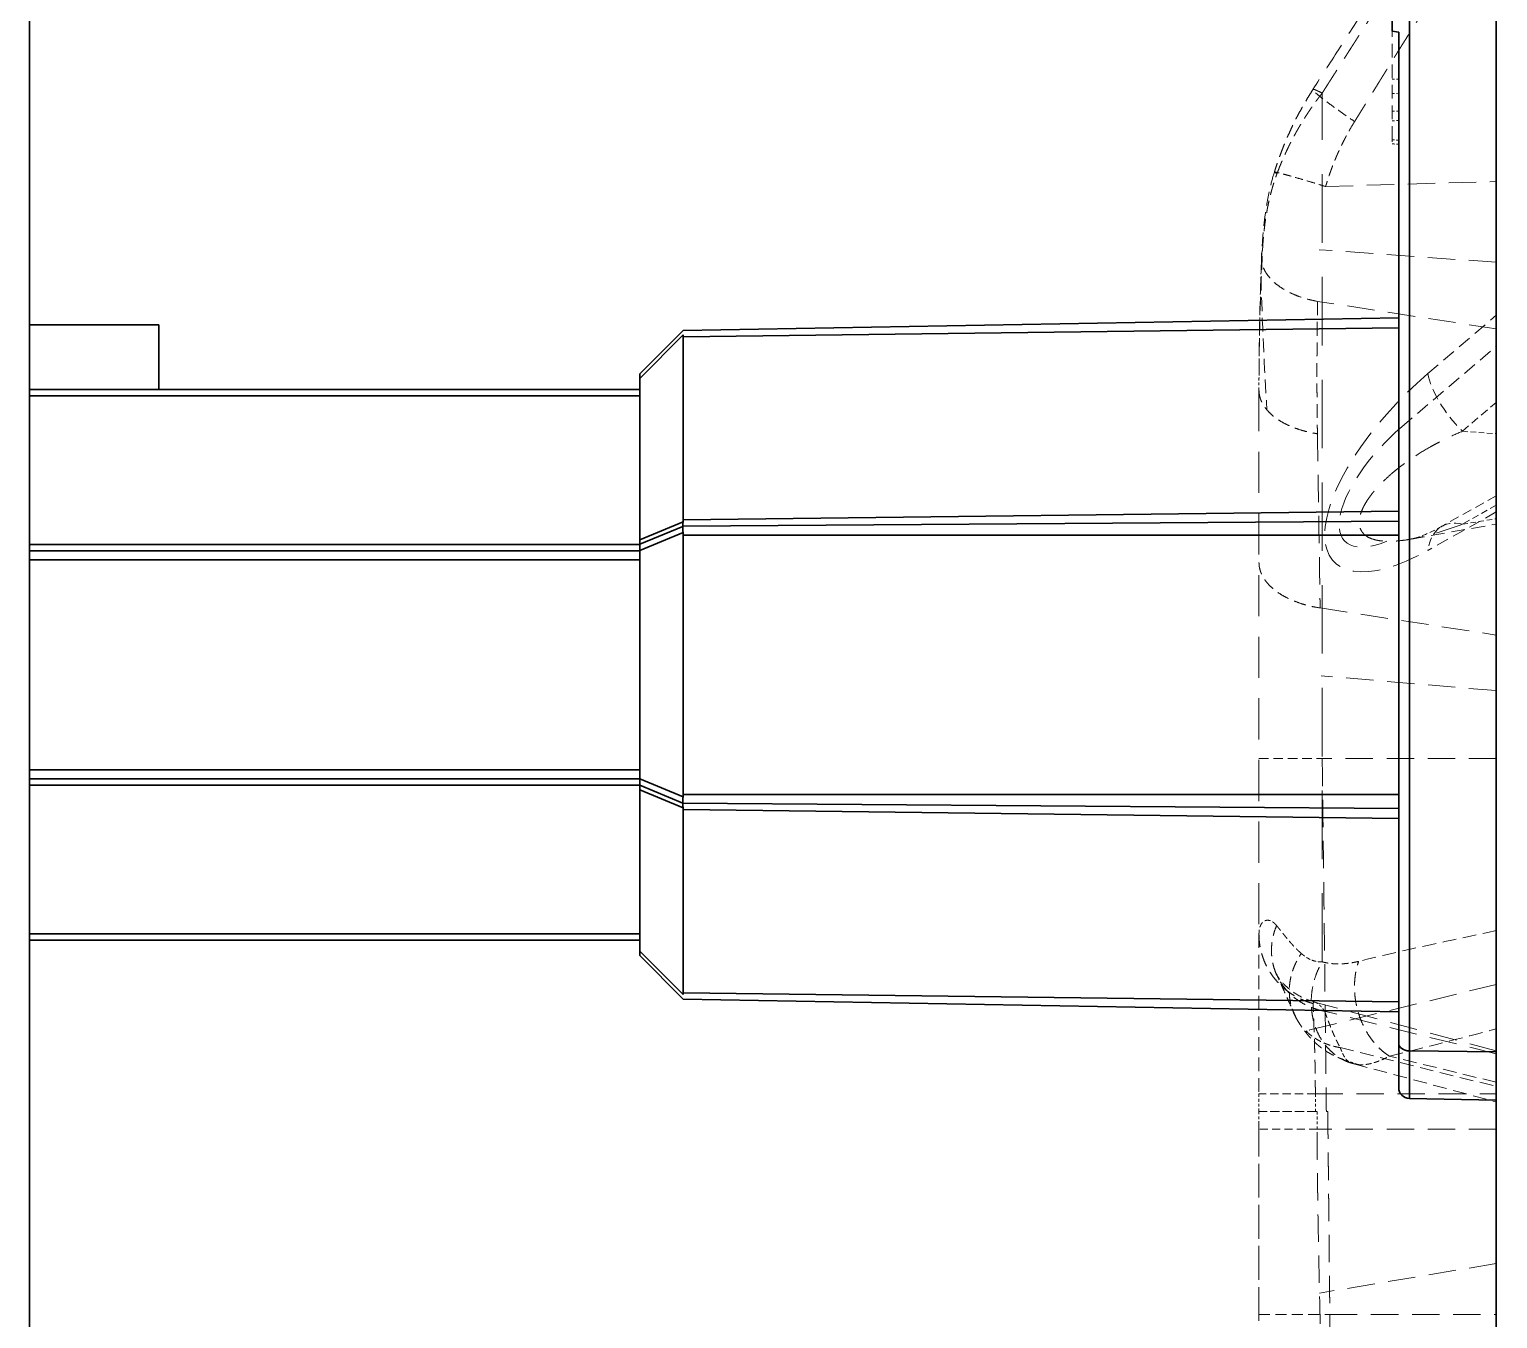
# Model space of a CAD drawing. Header units: millimetres. Extents: x 2742 to 8552, y -10326 to 2528.
# Drawn here: x 4212.4 to 4280.5, y -3561.6 to -3501.9 of the extents above; entities that cross this region are included whole.
import ezdxf

# ---------------------------------------------------------------- set-up
doc = ezdxf.new("R2010")
doc.units = ezdxf.units.MM
doc.linetypes.add('HIDDEN', pattern=[9.525, 6.35, -3.175])
doc.layers.add('core', color=7, linetype='Continuous', lineweight=20)

msp = doc.modelspace()

# ---------------------------------------------------------------- linework, layer by layer
at = {"layer": 'core', "color": 7, "linetype": 'Continuous', "lineweight": 35}
for p, q in [((4212.45, -3515.551), (4212.45, -3354.604)), ((4280.45, -3474.954), (4280.45, -3549.26)), ((4276.421, -3475.544), (4276.421, -3549.21)), ((4275.626, -3497.315), (4275.626, -3501.943)), ((4275.626, -3501.943), (4275.927, -3501.989)), ((4275.927, -3501.989), (4275.927, -3515.229)), ((4275.927, -3515.229), (4242.762, -3515.808)), ((4212.45, -3515.551), (4212.45, -3518.551)), ((4218.45, -3515.551), (4212.45, -3515.551)), ((4218.45, -3518.551), (4218.45, -3515.551)), ((4242.762, -3515.808), (4240.752, -3517.828)), ((4240.752, -3518.036), (4242.755, -3516.022)), ((4275.927, -3515.693), (4242.762, -3516.102)), ((4242.762, -3524.595), (4242.762, -3516.102)), ((4275.927, -3515.693), (4275.927, -3524.186)), ((4240.752, -3517.828), (4240.752, -3518.551)), ((4212.45, -3518.551), (4212.45, -3518.844)), ((4212.45, -3518.551), (4218.45, -3518.551)), ((4212.45, -3518.844), (4212.45, -3525.733)), ((4240.752, -3518.844), (4212.45, -3518.844)), ((4240.752, -3518.551), (4218.45, -3518.551)), ((4240.752, -3518.551), (4240.752, -3518.844)), ((4240.752, -3518.844), (4240.752, -3525.733)), ((4275.927, -3524.186), (4242.762, -3524.595)), ((4240.752, -3525.519), (4242.755, -3524.685)), ((4240.752, -3525.727), (4242.738, -3524.9)), ((4242.739, -3524.89), (4275.927, -3524.65)), ((4240.752, -3526.02), (4242.755, -3525.186)), ((4275.927, -3525.306), (4242.762, -3525.306)), ((4242.762, -3537.318), (4242.762, -3525.306)), ((4275.927, -3525.306), (4275.927, -3537.318)), ((4212.45, -3526.441), (4212.45, -3525.733)), ((4212.45, -3525.733), (4240.752, -3525.733)), ((4212.45, -3526.026), (4240.752, -3526.026)), ((4240.752, -3525.733), (4240.752, -3526.441)), ((4212.45, -3526.441), (4212.45, -3536.183)), ((4240.752, -3526.441), (4212.45, -3526.441)), ((4240.752, -3526.441), (4240.752, -3536.183)), ((4212.45, -3536.183), (4212.45, -3536.89)), ((4212.45, -3536.183), (4240.752, -3536.183)), ((4240.752, -3536.183), (4240.752, -3536.89)), ((4240.752, -3536.598), (4212.45, -3536.598)), ((4212.45, -3536.89), (4212.45, -3543.78)), ((4240.752, -3536.89), (4212.45, -3536.89)), ((4240.752, -3536.604), (4242.755, -3537.437)), ((4240.752, -3536.89), (4240.752, -3543.78)), ((4242.739, -3537.724), (4240.752, -3536.897)), ((4240.752, -3537.105), (4242.755, -3537.939)), ((4275.927, -3537.974), (4242.739, -3537.734)), ((4275.927, -3537.318), (4242.762, -3537.318)), ((4275.927, -3538.438), (4242.762, -3538.028)), ((4242.762, -3546.522), (4242.762, -3538.028)), ((4275.927, -3538.438), (4275.927, -3546.931)), ((4212.45, -3543.78), (4212.45, -3544.072)), ((4212.45, -3543.78), (4240.752, -3543.78)), ((4240.752, -3543.78), (4240.752, -3544.072)), ((4212.45, -3617.104), (4212.45, -3544.072)), ((4212.45, -3544.072), (4240.752, -3544.072)), ((4240.752, -3544.072), (4240.752, -3544.796)), ((4240.752, -3544.588), (4242.755, -3546.602)), ((4240.752, -3544.796), (4242.762, -3546.816)), ((4275.927, -3546.931), (4242.762, -3546.522)), ((4242.762, -3546.816), (4275.927, -3547.395)), ((4275.927, -3547.395), (4275.927, -3550.918)), ((4280.45, -3549.26), (4276.421, -3549.21)), ((4276.421, -3549.21), (4276.421, -3551.421)), ((4276.421, -3551.421), (4280.45, -3551.491)), ((4280.45, -3551.491), (4280.45, -3579.198))]:
    msp.add_line(p, q, dxfattribs=at)
at = {"layer": 'core', "color": 8, "linetype": 'HIDDEN', "lineweight": 18, "ltscale": 0.1}
for p, q in [((4275.626, -3506.969), (4275.626, -3501.943)), ((4277.277, -3517.813), (4280.45, -3515.107)), ((4276.073, -3520.278), (4280.45, -3516.546)), ((4276.494, -3525.486), (4280.45, -3524.788)), ((4273.218, -3549.059), (4280.45, -3550.858)), ((4280.45, -3550.663), (4275.501, -3549.458)), ((4273.851, -3549.81), (4280.45, -3551.578))]:
    msp.add_line(p, q, dxfattribs=at)
at = {"layer": 'core', "color": 8, "linetype": 'HIDDEN', "lineweight": 18, "ltscale": 0.008}
for p, q in [((4275.626, -3504.168), (4275.927, -3504.154)), ((4275.626, -3504.831), (4275.927, -3504.817)), ((4275.626, -3505.641), (4275.927, -3505.641)), ((4275.626, -3506.091), (4275.927, -3506.083))]:
    msp.add_line(p, q, dxfattribs=at)
at = {"layer": 'core', "color": 8, "linetype": 'HIDDEN', "lineweight": 18, "ltscale": 0.5}
msp.add_line((4272.379, -3545.081), (4272.379, -3504.81), dxfattribs=at)
at = {"layer": 'core', "color": 8, "linetype": 'HIDDEN', "lineweight": 18, "ltscale": 0.2}
for p, q in [((4272.54, -3509.14), (4280.45, -3508.906)), ((4280.45, -3512.649), (4272.237, -3512.068)), ((4280.45, -3515.737), (4272.169, -3514.466)), ((4272.284, -3528.678), (4280.45, -3529.931)), ((4280.45, -3532.511), (4272.331, -3531.826)), ((4280.45, -3535.658), (4272.382, -3535.658)), ((4280.45, -3546.133), (4271.796, -3548.24)), ((4280.45, -3549.207), (4271.958, -3546.931)), ((4280.45, -3549.351), (4272.494, -3547.373)), ((4272.063, -3551.207), (4280.45, -3551.207)), ((4269.45, -3561.431), (4269.45, -3552.023)), ((4280.45, -3552.839), (4272.15, -3552.839)), ((4280.45, -3559.071), (4272.257, -3560.439)), ((4272.735, -3561.431), (4280.45, -3561.431))]:
    msp.add_line(p, q, dxfattribs=at)
at = {"layer": 'core', "color": 8, "linetype": 'HIDDEN', "lineweight": 18, "ltscale": 0.3}
msp.add_line((4269.45, -3518.579), (4269.45, -3543.806), dxfattribs=at)
at = {"layer": 'core', "color": 8, "linetype": 'HIDDEN', "lineweight": 18, "ltscale": 0.06}
msp.add_line((4278.878, -3520.487), (4280.45, -3519.146), dxfattribs=at)
at = {"layer": 'core', "color": 8, "linetype": 'HIDDEN', "lineweight": 18, "ltscale": 0.04}
for p, q in [((4278.878, -3520.487), (4280.45, -3520.597)), ((4278.878, -3524.796), (4280.45, -3524.541))]:
    msp.add_line(p, q, dxfattribs=at)
at = {"layer": 'core', "color": 8, "linetype": 'HIDDEN', "lineweight": 18, "ltscale": 0.07}
msp.add_line((4280.45, -3523.477), (4277.93, -3524.891), dxfattribs=at)
at = {"layer": 'core', "color": 8, "linetype": 'HIDDEN', "lineweight": 18, "ltscale": 0.09}
msp.add_line((4280.45, -3524.227), (4277.277, -3526.007), dxfattribs=at)
at = {"layer": 'core', "color": 8, "linetype": 'HIDDEN', "lineweight": 18, "ltscale": 0.05}
msp.add_line((4280.45, -3523.913), (4278.878, -3524.796), dxfattribs=at)
at = {"layer": 'core', "color": 8, "linetype": 'HIDDEN', "lineweight": 18, "ltscale": 0.02}
for q in [(4269.45, -3551.207), (4269.45, -3552.839)]:
    msp.add_line((4269.45, -3552.023), q, dxfattribs=at)
at = {"layer": 'core', "color": 7, "linetype": 'Continuous', "lineweight": 35}
msp.add_arc((4276.43, -3550.918), 0.502, 180, 269, dxfattribs=at)
at = {"layer": 'core', "color": 8, "linetype": 'HIDDEN', "lineweight": 18, "ltscale": 0.1}
msp.add_ellipse((4279.45, -3496.385), major_axis=(2.348, 48.153), ratio=0.201866, start_param=1.940168, end_param=2.081274, dxfattribs=at)
at = {"layer": 'core', "color": 8, "linetype": 'HIDDEN', "lineweight": 18, "ltscale": 0.2}
for centre, major_axis, start_param, end_param in [((4278.511, -3521.038), (5.574, 5.513), 1.392435, 4.120958), ((4276.808, -3522.242), (3.376, 3.339), 1.388864, 3.923234)]:
    msp.add_ellipse(centre, major_axis=major_axis, ratio=0.409578, start_param=start_param, end_param=end_param, dxfattribs=at)
at = {"layer": 'core', "color": 8, "linetype": 'HIDDEN', "lineweight": 18, "ltscale": 0.08}
msp.add_ellipse((4279.399, -3519.313), major_axis=(-1.947, 2.283), ratio=0.392726, start_param=0.574818, end_param=1.756779, dxfattribs=at)
at = {"layer": 'core', "color": 8, "linetype": 'HIDDEN', "lineweight": 18, "ltscale": 0.06}
msp.add_ellipse((4279.399, -3527.507), major_axis=(1.468, -2.616), ratio=0.596807, start_param=2.632385, end_param=3.814347, dxfattribs=at)
at = {"layer": 'core', "color": 7, "linetype": 'Continuous', "lineweight": 35}
msp.add_ellipse((4276.43, -3548.855), major_axis=(-0.502, 0), ratio=0.707107, start_param=0, end_param=1.553343, dxfattribs=at)
at = {"layer": 'core', "color": 8, "linetype": 'HIDDEN', "lineweight": 18, "ltscale": 0.2}
for points, degree, knots in [([(4280.513, -3491.381), (4278.989, -3493.738), (4276.958, -3496.882), (4274.495, -3500.687), (4273.167, -3502.749), (4272.347, -3504.025), (4271.954, -3504.637)], 3, [0, 0, 0, 0, 0.533626, 0.71158, 0.861697, 1, 1, 1, 1]), ([(4272.379, -3504.81), (4273.119, -3503.651), (4274.032, -3502.219), (4274.26, -3501.861), (4274.605, -3501.326), (4274.822, -3500.988), (4275.257, -3500.312), (4275.68, -3499.654), (4276.122, -3498.966), (4277.887, -3496.222), (4280.45, -3492.236)], 2, [0, 0, 0, 0.25, 0.25, 0.325, 0.325, 0.4, 0.4, 0.5, 0.5, 1, 1, 1]), ([(4280.45, -3495.623), (4278.44, -3498.825), (4276.874, -3501.319), (4276.229, -3502.345), (4275.975, -3502.749), (4275.728, -3503.144), (4275.579, -3503.385), (4275.415, -3503.651), (4275.25, -3503.917), (4274.519, -3505.102), (4273.882, -3506.128)], 2, [0, 0, 0, 0.5, 0.5, 0.625, 0.625, 0.6875, 0.6875, 0.75, 0.75, 1, 1, 1]), ([(4278.878, -3524.796), (4278.626, -3524.89), (4278.376, -3524.977), (4277.883, -3525.139), (4277.639, -3525.212), (4277.157, -3525.344), (4276.918, -3525.402), (4276.565, -3525.473), (4276.448, -3525.495), (4276.215, -3525.532), (4276.1, -3525.547), (4275.957, -3525.562), (4275.929, -3525.565), (4275.872, -3525.57), (4275.787, -3525.577), (4275.704, -3525.582), (4275.539, -3525.589), (4275.431, -3525.589), (4275.222, -3525.58), (4275.12, -3525.57), (4274.973, -3525.547), (4274.924, -3525.538), (4274.853, -3525.522), (4274.83, -3525.516), (4274.783, -3525.503), (4274.76, -3525.496), (4274.648, -3525.46), (4274.564, -3525.424), (4274.449, -3525.357), (4274.413, -3525.332), (4274.37, -3525.298), (4274.362, -3525.291), (4274.345, -3525.277), (4274.321, -3525.255), (4274.299, -3525.233), (4274.256, -3525.185), (4274.23, -3525.151), (4274.184, -3525.077), (4274.165, -3525.038), (4274.14, -3524.975), (4274.133, -3524.953), (4274.124, -3524.92), (4274.121, -3524.908), (4274.116, -3524.885), (4274.104, -3524.827), (4274.093, -3524.717), (4274.1, -3524.612), (4274.11, -3524.531), (4274.115, -3524.503), (4274.123, -3524.461), (4274.126, -3524.447), (4274.133, -3524.418), (4274.151, -3524.347), (4274.174, -3524.275), (4274.217, -3524.159), (4274.242, -3524.101), (4274.285, -3524.012), (4274.299, -3523.982), (4274.33, -3523.924), (4274.346, -3523.894), (4274.396, -3523.807), (4274.432, -3523.749), (4274.544, -3523.576), (4274.627, -3523.463), (4274.738, -3523.324), (4274.761, -3523.296), (4274.807, -3523.241), (4274.877, -3523.159), (4274.949, -3523.079), (4275.096, -3522.921), (4275.197, -3522.82), (4275.407, -3522.621), (4275.514, -3522.524), (4275.68, -3522.383), (4275.736, -3522.336), (4275.849, -3522.245), (4275.905, -3522.2), (4276.076, -3522.067), (4276.191, -3521.981), (4276.423, -3521.816), (4276.54, -3521.735), (4276.895, -3521.501), (4277.136, -3521.355), (4277.441, -3521.182), (4277.503, -3521.148), (4277.626, -3521.081), (4277.688, -3521.048), (4277.874, -3520.95), (4277.998, -3520.887), (4278.373, -3520.705), (4278.625, -3520.592), (4278.878, -3520.487)], 3, [0, 0, 0, 0, 0.0625, 0.0625, 0.125, 0.125, 0.1875, 0.1875, 0.21875, 0.21875, 0.25, 0.25, 0.257812, 0.257812, 0.265625, 0.28125, 0.28125, 0.3125, 0.3125, 0.34375, 0.34375, 0.359375, 0.359375, 0.367187, 0.367187, 0.375, 0.375, 0.40625, 0.40625, 0.421875, 0.421875, 0.425781, 0.425781, 0.429687, 0.4375, 0.4375, 0.453125, 0.453125, 0.46875, 0.46875, 0.476562, 0.476562, 0.480469, 0.480469, 0.484375, 0.5, 0.515625, 0.515625, 0.523437, 0.523437, 0.527344, 0.527344, 0.53125, 0.546875, 0.546875, 0.5625, 0.5625, 0.570312, 0.570312, 0.578125, 0.578125, 0.59375, 0.59375, 0.625, 0.625, 0.632812, 0.632812, 0.640625, 0.65625, 0.65625, 0.6875, 0.6875, 0.71875, 0.71875, 0.734375, 0.734375, 0.75, 0.75, 0.78125, 0.78125, 0.8125, 0.8125, 0.875, 0.875, 0.890625, 0.890625, 0.90625, 0.90625, 0.9375, 0.9375, 1, 1, 1, 1]), ([(4272.573, -3552.023), (4272.57, -3551.793), (4272.568, -3551.563), (4272.479, -3543.61), (4272.382, -3535.658)], 2, [0, 0, 0, 0.027656, 0.027656, 1, 1, 1]), ([(4272.638, -3552.023), (4272.646, -3552.768), (4272.654, -3553.509), (4272.675, -3555.512), (4272.695, -3557.481), (4272.705, -3558.479), (4272.715, -3559.467), (4272.734, -3561.362), (4272.735, -3561.431)], 2, [0, 0, 0, 0.159493, 0.159493, 0.579746, 0.579746, 0.789873, 0.789873, 1, 1, 1]), ([(4269.45, -3552.839), (4269.45, -3553.939), (4269.45, -3555.026), (4269.45, -3556.12), (4269.45, -3557.177), (4269.45, -3558.239), (4269.45, -3559.251), (4269.45, -3560.269), (4269.45, -3561.21), (4269.45, -3562.157), (4269.45, -3563.014), (4269.45, -3563.877), (4269.45, -3564.625), (4269.45, -3565.378), (4269.45, -3566.006), (4269.45, -3566.637), (4269.45, -3567.124)], 2, [0, 0, 0, 0.125, 0.125, 0.25, 0.25, 0.375, 0.375, 0.5, 0.5, 0.625, 0.625, 0.75, 0.75, 0.875, 0.875, 1, 1, 1]), ([(4272.314, -3563.773), (4272.314, -3563.757), (4272.314, -3563.725), (4272.314, -3563.676), (4272.314, -3563.625), (4272.314, -3563.573), (4272.313, -3563.52), (4272.313, -3563.465), (4272.313, -3563.409), (4272.312, -3563.351), (4272.312, -3563.293), (4272.311, -3563.232), (4272.31, -3563.17), (4272.309, -3563.107), (4272.309, -3563.042), (4272.308, -3562.976), (4272.307, -3562.908), (4272.306, -3562.839), (4272.305, -3562.768), (4272.304, -3562.696), (4272.302, -3562.622), (4272.301, -3562.546), (4272.3, -3562.469), (4272.298, -3562.39), (4272.297, -3562.309), (4272.295, -3562.227), (4272.294, -3562.143), (4272.292, -3562.057), (4272.29, -3561.97), (4272.288, -3561.834), (4272.283, -3561.636), (4272.277, -3561.361), (4272.27, -3561.044), (4272.262, -3560.68), (4272.253, -3560.267), (4272.243, -3559.802), (4272.231, -3559.23), (4272.217, -3558.579), (4272.204, -3557.887), (4272.193, -3557.26), (4272.183, -3556.706), (4272.178, -3556.338), (4272.175, -3556.137), (4272.174, -3556.074), (4272.173, -3556.012), (4272.172, -3555.95), (4272.172, -3555.888), (4272.171, -3555.826), (4272.17, -3555.764), (4272.169, -3555.702), (4272.168, -3555.641), (4272.168, -3555.579), (4272.167, -3555.518), (4272.166, -3555.457), (4272.166, -3555.396), (4272.165, -3555.335), (4272.164, -3555.275), (4272.164, -3555.214), (4272.163, -3555.154), (4272.162, -3555.094), (4272.162, -3555.034), (4272.161, -3554.974), (4272.161, -3554.914), (4272.16, -3554.854), (4272.16, -3554.795), (4272.159, -3554.736), (4272.158, -3554.677), (4272.158, -3554.618), (4272.157, -3554.559), (4272.157, -3554.501), (4272.157, -3554.443), (4272.156, -3554.385), (4272.156, -3554.327), (4272.155, -3554.269), (4272.155, -3554.211), (4272.155, -3554.154), (4272.154, -3554.097), (4272.154, -3554.04), (4272.154, -3553.983), (4272.153, -3553.927), (4272.153, -3553.87), (4272.153, -3553.814), (4272.152, -3553.758), (4272.152, -3553.702), (4272.152, -3553.647), (4272.152, -3553.592), (4272.151, -3553.536), (4272.151, -3553.481), (4272.151, -3553.427), (4272.151, -3553.372), (4272.151, -3553.318), (4272.151, -3553.264), (4272.151, -3553.21), (4272.15, -3553.156), (4272.15, -3553.103), (4272.15, -3553.05), (4272.15, -3552.997), (4272.15, -3552.944), (4272.15, -3552.891), (4272.15, -3552.857), (4272.15, -3552.839)], 3, [0, 0, 0, 0, 0.007957, 0.015985, 0.024084, 0.032254, 0.040494, 0.048805, 0.057187, 0.06564, 0.074164, 0.082759, 0.091424, 0.10016, 0.108968, 0.117846, 0.126795, 0.135815, 0.144906, 0.154068, 0.163301, 0.172605, 0.181981, 0.191427, 0.200944, 0.210533, 0.220192, 0.229923, 0.239725, 0.249598, 0.27508, 0.303962, 0.336247, 0.371936, 0.411031, 0.453534, 0.499447, 0.562787, 0.619479, 0.669516, 0.712891, 0.749599, 0.754387, 0.759158, 0.763912, 0.76865, 0.773371, 0.778076, 0.782765, 0.787437, 0.792092, 0.796732, 0.801354, 0.80596, 0.81055, 0.815123, 0.81968, 0.82422, 0.828744, 0.833251, 0.837742, 0.842216, 0.846674, 0.851115, 0.85554, 0.859948, 0.86434, 0.868715, 0.873074, 0.877416, 0.881742, 0.886051, 0.890343, 0.89462, 0.898879, 0.903122, 0.907349, 0.911559, 0.915753, 0.91993, 0.92409, 0.928234, 0.932362, 0.936473, 0.940567, 0.944645, 0.948707, 0.952752, 0.95678, 0.960792, 0.964787, 0.968766, 0.972728, 0.976673, 0.980603, 0.984515, 0.988411, 0.992291, 0.996154, 1, 1, 1, 1]), ([(4272.735, -3561.431), (4272.736, -3561.476), (4272.736, -3561.564), (4272.738, -3561.698), (4272.739, -3561.831), (4272.74, -3561.964), (4272.741, -3562.097), (4272.743, -3562.231), (4272.744, -3562.364), (4272.745, -3562.497), (4272.746, -3562.63), (4272.748, -3562.763), (4272.749, -3562.896), (4272.75, -3563.029), (4272.751, -3563.161), (4272.753, -3563.294), (4272.754, -3563.427), (4272.755, -3563.559), (4272.756, -3563.691), (4272.757, -3563.824), (4272.759, -3563.956), (4272.76, -3564.088), (4272.761, -3564.22), (4272.762, -3564.351), (4272.763, -3564.483), (4272.765, -3564.614), (4272.766, -3564.745), (4272.767, -3564.876), (4272.768, -3565.007), (4272.77, -3565.138), (4272.771, -3565.268), (4272.772, -3565.398), (4272.773, -3565.528), (4272.774, -3565.658), (4272.776, -3565.788), (4272.777, -3565.917), (4272.778, -3566.046), (4272.779, -3566.175), (4272.78, -3566.304), (4272.782, -3566.432), (4272.783, -3566.56), (4272.784, -3566.688), (4272.785, -3566.815), (4272.786, -3566.942), (4272.787, -3567.069), (4272.789, -3567.196), (4272.79, -3567.322), (4272.791, -3567.448), (4272.792, -3567.574), (4272.793, -3567.699), (4272.795, -3567.824), (4272.796, -3567.948), (4272.797, -3568.073), (4272.798, -3568.196), (4272.799, -3568.32), (4272.8, -3568.443), (4272.802, -3568.566), (4272.803, -3568.688), (4272.804, -3568.81), (4272.805, -3568.932), (4272.806, -3569.053), (4272.807, -3569.173), (4272.809, -3569.294), (4272.81, -3569.414), (4272.811, -3569.533), (4272.812, -3569.652), (4272.813, -3569.771), (4272.814, -3569.889), (4272.816, -3570.006), (4272.817, -3570.123), (4272.818, -3570.24), (4272.819, -3570.356), (4272.82, -3570.472), (4272.821, -3570.587), (4272.822, -3570.702), (4272.824, -3570.816), (4272.828, -3571.252), (4272.835, -3571.989), (4272.846, -3572.981), (4272.856, -3573.906), (4272.864, -3574.54), (4272.868, -3574.925), (4272.87, -3575.09), (4272.872, -3575.247), (4272.874, -3575.398), (4272.876, -3575.543), (4272.878, -3575.682), (4272.88, -3575.814), (4272.881, -3575.941), (4272.883, -3576.062), (4272.884, -3576.178), (4272.886, -3576.288), (4272.887, -3576.393), (4272.889, -3576.492), (4272.89, -3576.587), (4272.892, -3576.677), (4272.893, -3576.763), (4272.894, -3576.844), (4272.895, -3576.92), (4272.896, -3576.992), (4272.897, -3577.061), (4272.898, -3577.125), (4272.899, -3577.185), (4272.9, -3577.242), (4272.901, -3577.294), (4272.902, -3577.344), (4272.903, -3577.39), (4272.903, -3577.432), (4272.904, -3577.471), (4272.904, -3577.507), (4272.905, -3577.54), (4272.905, -3577.561), (4272.905, -3577.571)], 3, [0, 0, 0, 0, 0.006659, 0.013319, 0.019979, 0.026639, 0.033299, 0.039959, 0.046619, 0.053279, 0.05994, 0.0666, 0.073261, 0.079922, 0.086583, 0.093244, 0.099905, 0.106566, 0.113228, 0.119889, 0.126551, 0.133213, 0.139875, 0.146537, 0.153199, 0.159861, 0.166524, 0.173186, 0.179849, 0.186511, 0.193174, 0.199837, 0.2065, 0.213164, 0.219827, 0.22649, 0.233154, 0.239818, 0.246482, 0.253145, 0.25981, 0.266474, 0.273138, 0.279802, 0.286467, 0.293132, 0.299796, 0.306461, 0.313126, 0.319791, 0.326457, 0.333122, 0.339787, 0.346453, 0.353119, 0.359784, 0.36645, 0.373116, 0.379783, 0.386449, 0.393115, 0.399782, 0.406448, 0.413115, 0.419782, 0.426449, 0.433116, 0.439783, 0.446451, 0.453118, 0.459785, 0.466453, 0.473121, 0.479789, 0.486457, 0.493125, 0.499793, 0.563216, 0.625933, 0.687942, 0.749243, 0.762066, 0.774573, 0.786765, 0.798641, 0.810202, 0.821448, 0.832378, 0.842992, 0.853292, 0.863275, 0.872943, 0.882295, 0.891332, 0.900053, 0.908458, 0.916548, 0.924322, 0.93178, 0.938923, 0.94575, 0.95226, 0.958456, 0.964335, 0.969899, 0.975146, 0.980078, 0.984694, 0.988995, 0.992979, 0.996647, 1, 1, 1, 1])]:
    msp.add_open_spline(points, degree=degree, knots=knots, dxfattribs=at)
at = {"layer": 'core', "color": 8, "linetype": 'HIDDEN', "lineweight": 18, "ltscale": 0.1}
for points, degree in [([(4271.954, -3504.637), (4270.796, -3506.432), (4270.164, -3508.467)], 2), ([(4280.45, -3543.634), (4278.333, -3544.082), (4276.212, -3544.538), (4274.069, -3545.06)], 3), ([(4275.501, -3549.458), (4277.177, -3549.05), (4278.819, -3548.621), (4280.45, -3548.184)], 3)]:
    msp.add_open_spline(points, degree=degree, dxfattribs=at)
for points, degree, knots in [([(4270.288, -3508.535), (4270.301, -3508.499), (4270.328, -3508.428), (4270.368, -3508.324), (4270.408, -3508.223), (4270.448, -3508.125), (4270.488, -3508.03), (4270.527, -3507.938), (4270.566, -3507.848), (4270.604, -3507.762), (4270.641, -3507.678), (4270.678, -3507.597), (4270.714, -3507.519), (4270.75, -3507.444), (4270.785, -3507.372), (4270.818, -3507.302), (4270.851, -3507.236), (4270.883, -3507.172), (4270.914, -3507.11), (4270.944, -3507.052), (4270.973, -3506.996), (4271.001, -3506.943), (4271.027, -3506.892), (4271.053, -3506.844), (4271.077, -3506.799), (4271.1, -3506.757), (4271.122, -3506.717), (4271.142, -3506.679), (4271.162, -3506.645), (4271.179, -3506.613), (4271.204, -3506.569), (4271.235, -3506.514), (4271.273, -3506.447), (4271.312, -3506.381), (4271.35, -3506.315), (4271.389, -3506.25), (4271.428, -3506.186), (4271.467, -3506.123), (4271.505, -3506.06), (4271.544, -3505.998), (4271.583, -3505.937), (4271.621, -3505.876), (4271.66, -3505.816), (4271.699, -3505.757), (4271.737, -3505.699), (4271.776, -3505.641), (4271.814, -3505.584), (4271.853, -3505.527), (4271.891, -3505.472), (4271.929, -3505.417), (4271.967, -3505.363), (4272.006, -3505.309), (4272.043, -3505.256), (4272.081, -3505.204), (4272.119, -3505.152), (4272.157, -3505.101), (4272.194, -3505.051), (4272.231, -3505.002), (4272.268, -3504.953), (4272.305, -3504.904), (4272.342, -3504.857), (4272.367, -3504.825), (4272.379, -3504.81)], 3, [0, 0, 0, 0, 0.026911, 0.053143, 0.078696, 0.103569, 0.127764, 0.151278, 0.174114, 0.19627, 0.217747, 0.238545, 0.258663, 0.278102, 0.296861, 0.314942, 0.332343, 0.349065, 0.365107, 0.38047, 0.395154, 0.409159, 0.422484, 0.43513, 0.447096, 0.458384, 0.468992, 0.47892, 0.48817, 0.49674, 0.50463, 0.522806, 0.540835, 0.558718, 0.576454, 0.594043, 0.611487, 0.628784, 0.645934, 0.662938, 0.679796, 0.696508, 0.713072, 0.729491, 0.745763, 0.761889, 0.777869, 0.793702, 0.809388, 0.824929, 0.840323, 0.85557, 0.870672, 0.885627, 0.900436, 0.915098, 0.929614, 0.943984, 0.958207, 0.972284, 0.986215, 1, 1, 1, 1]), ([(4270.164, -3508.467), (4270.089, -3508.712), (4269.967, -3509.163), (4269.822, -3509.873), (4269.696, -3510.696), (4269.608, -3511.643), (4269.575, -3512.269), (4269.567, -3512.562)], 3, [0, 0, 0, 0, 0.177884, 0.326035, 0.501539, 0.75719, 1, 1, 1, 1]), ([(4269.453, -3517.75), (4269.453, -3517.708), (4269.454, -3517.558), (4269.457, -3517.298), (4269.46, -3516.971), (4269.465, -3516.641), (4269.471, -3516.309), (4269.477, -3515.974), (4269.485, -3515.636), (4269.497, -3515.14), (4269.517, -3514.483), (4269.539, -3513.862), (4269.555, -3513.433), (4269.565, -3513.201), (4269.574, -3512.994), (4269.581, -3512.817), (4269.588, -3512.675), (4269.594, -3512.547), (4269.599, -3512.432), (4269.604, -3512.332), (4269.608, -3512.246), (4269.612, -3512.173), (4269.614, -3512.114), (4269.616, -3512.079), (4269.617, -3512.064)], 3, [0, 0, 0, 0, 0.022197, 0.078906, 0.136136, 0.193889, 0.252164, 0.310961, 0.370281, 0.430122, 0.571987, 0.71724, 0.757955, 0.798954, 0.840237, 0.86775, 0.892823, 0.915455, 0.935647, 0.953399, 0.96871, 0.98158, 0.99201, 1, 1, 1, 1]), ([(4269.567, -3512.562), (4269.55, -3512.981), (4269.518, -3513.831), (4269.473, -3515.556), (4269.456, -3516.871), (4269.453, -3517.756)], 3, [0, 0, 0, 0, 0.246893, 0.4979, 1, 1, 1, 1]), ([(4272.169, -3514.466), (4272.155, -3515.223), (4272.147, -3515.98), (4272.139, -3516.754), (4272.138, -3517.518), (4272.135, -3519.082), (4272.159, -3520.601)], 2, [0, 0, 0, 0.25, 0.25, 0.5, 0.5, 1, 1, 1]), ([(4269.45, -3543.806), (4269.45, -3543.934), (4269.45, -3544.397), (4269.45, -3544.724), (4269.45, -3545.054), (4269.45, -3545.473), (4269.45, -3545.895), (4269.45, -3546.391), (4269.45, -3546.891), (4269.45, -3547.456), (4269.45, -3548.026), (4269.45, -3548.638), (4269.45, -3549.254), (4269.45, -3549.901), (4269.45, -3550.552), (4269.45, -3551.207)], 2, [0, 0, 0, 0.125, 0.25, 0.25, 0.375, 0.375, 0.5, 0.5, 0.625, 0.625, 0.75, 0.75, 0.875, 0.875, 1, 1, 1]), ([(4272.063, -3551.207), (4272.063, -3551.185), (4272.063, -3551.141), (4272.063, -3551.075), (4272.063, -3551.009), (4272.063, -3550.941), (4272.062, -3550.873), (4272.062, -3550.804), (4272.062, -3550.734), (4272.061, -3550.664), (4272.06, -3550.593), (4272.059, -3550.521), (4272.059, -3550.449), (4272.058, -3550.376), (4272.057, -3550.303), (4272.056, -3550.229), (4272.055, -3550.154), (4272.053, -3550.08), (4272.052, -3550.004), (4272.051, -3549.929), (4272.049, -3549.853), (4272.047, -3549.735), (4272.043, -3549.564), (4272.037, -3549.333), (4272.03, -3549.074), (4272.022, -3548.792), (4272.012, -3548.481), (4272.002, -3548.177), (4271.992, -3547.91), (4271.984, -3547.707), (4271.98, -3547.588), (4271.978, -3547.527), (4271.977, -3547.506), (4271.976, -3547.486), (4271.975, -3547.467), (4271.975, -3547.448), (4271.974, -3547.429), (4271.973, -3547.41), (4271.973, -3547.392), (4271.972, -3547.375), (4271.972, -3547.358), (4271.971, -3547.341), (4271.97, -3547.325), (4271.97, -3547.309), (4271.969, -3547.293), (4271.969, -3547.278), (4271.968, -3547.264), (4271.968, -3547.249), (4271.967, -3547.235), (4271.967, -3547.222), (4271.967, -3547.208), (4271.966, -3547.196), (4271.966, -3547.183), (4271.966, -3547.171), (4271.965, -3547.159), (4271.965, -3547.148), (4271.965, -3547.137), (4271.964, -3547.126), (4271.964, -3547.116), (4271.964, -3547.106), (4271.964, -3547.096), (4271.963, -3547.087), (4271.963, -3547.078), (4271.963, -3547.069), (4271.963, -3547.06), (4271.963, -3547.052), (4271.963, -3547.045), (4271.963, -3547.037), (4271.963, -3547.03), (4271.963, -3547.023), (4271.963, -3547.019), (4271.963, -3547.017)], 3, [0, 0, 0, 0, 0.011145, 0.022428, 0.03385, 0.04541, 0.05711, 0.068947, 0.080924, 0.09304, 0.105295, 0.117689, 0.130222, 0.142894, 0.155706, 0.168658, 0.181748, 0.194979, 0.208349, 0.22186, 0.23551, 0.2493, 0.285896, 0.329159, 0.379095, 0.435714, 0.499027, 0.577169, 0.644942, 0.702321, 0.749288, 0.756232, 0.763141, 0.770015, 0.776855, 0.78366, 0.790431, 0.797167, 0.803869, 0.810536, 0.817168, 0.823766, 0.830329, 0.836857, 0.843351, 0.84981, 0.856235, 0.862624, 0.868979, 0.8753, 0.881585, 0.887836, 0.894053, 0.900234, 0.906381, 0.912493, 0.91857, 0.924613, 0.930621, 0.936594, 0.942532, 0.948435, 0.954304, 0.960138, 0.965937, 0.971701, 0.97743, 0.983125, 0.988785, 0.99441, 1, 1, 1, 1])]:
    msp.add_open_spline(points, degree=degree, knots=knots, dxfattribs=at)
at = {"layer": 'core', "color": 8, "linetype": 'HIDDEN', "lineweight": 18, "ltscale": 0.07}
msp.add_rational_spline([(4272.379, -3504.81), (4270.468, -3503.797), (4273.882, -3506.128)], [1, 0.614953577852, 1], degree=2, dxfattribs=at)
at = {"layer": 'core', "color": 8, "linetype": 'HIDDEN', "lineweight": 18, "ltscale": 0.08}
msp.add_open_spline([(4273.882, -3506.128), (4273.454, -3506.818), (4273.116, -3507.574), (4272.774, -3508.34), (4272.54, -3509.14)], degree=2, knots=[0, 0, 0, 0.5, 0.5, 1, 1, 1], dxfattribs=at)
at = {"layer": 'core', "color": 8, "linetype": 'HIDDEN', "lineweight": 18, "ltscale": 0.005}
msp.add_open_spline([(4275.626, -3506.969), (4275.626, -3506.992), (4275.626, -3507.021), (4275.626, -3507.052), (4275.626, -3507.072), (4275.626, -3507.089), (4275.626, -3507.104), (4275.626, -3507.119), (4275.626, -3507.134), (4275.626, -3507.148), (4275.626, -3507.156), (4275.626, -3507.159)], degree=3, knots=[0, 0, 0, 0, 0.194952, 0.296143, 0.397334, 0.498525, 0.599716, 0.700907, 0.802098, 0.903289, 1, 1, 1, 1], dxfattribs=at)
at = {"layer": 'core', "color": 8, "linetype": 'HIDDEN', "lineweight": 18, "ltscale": 0.008}
for points, degree in [([(4275.626, -3506.969), (4275.659, -3506.971), (4275.726, -3506.975), (4275.827, -3506.982), (4275.894, -3506.986), (4275.927, -3506.988)], 3), ([(4275.626, -3507.159), (4275.777, -3507.172), (4275.927, -3507.185)], 2)]:
    msp.add_open_spline(points, degree=degree, dxfattribs=at)
at = {"layer": 'core', "color": 8, "linetype": 'HIDDEN', "lineweight": 18, "ltscale": 0.09}
msp.add_open_spline([(4269.617, -3512.064), (4269.618, -3512.048), (4269.619, -3512.016), (4269.622, -3511.967), (4269.625, -3511.918), (4269.628, -3511.869), (4269.631, -3511.82), (4269.634, -3511.771), (4269.637, -3511.721), (4269.642, -3511.655), (4269.649, -3511.572), (4269.658, -3511.47), (4269.667, -3511.366), (4269.682, -3511.223), (4269.703, -3511.04), (4269.732, -3510.813), (4269.766, -3510.58), (4269.802, -3510.363), (4269.839, -3510.165), (4269.875, -3509.984), (4269.915, -3509.801), (4269.959, -3509.613), (4269.995, -3509.47), (4270.021, -3509.372), (4270.035, -3509.32), (4270.05, -3509.267), (4270.065, -3509.213), (4270.081, -3509.159), (4270.097, -3509.103), (4270.112, -3509.055), (4270.124, -3509.014), (4270.135, -3508.98), (4270.146, -3508.945), (4270.157, -3508.91), (4270.168, -3508.874), (4270.18, -3508.839), (4270.193, -3508.802), (4270.205, -3508.765), (4270.218, -3508.728), (4270.231, -3508.69), (4270.245, -3508.652), (4270.259, -3508.613), (4270.273, -3508.574), (4270.283, -3508.548), (4270.288, -3508.535)], degree=3, knots=[0, 0, 0, 0, 0.015402, 0.030698, 0.045892, 0.060988, 0.07599, 0.090901, 0.105727, 0.120471, 0.149836, 0.17945, 0.209344, 0.239548, 0.301272, 0.364105, 0.428258, 0.493932, 0.542191, 0.591567, 0.642119, 0.693903, 0.746971, 0.761227, 0.775756, 0.790559, 0.805636, 0.82099, 0.83662, 0.852528, 0.862037, 0.871701, 0.881521, 0.891498, 0.901633, 0.911925, 0.922375, 0.932984, 0.943753, 0.954681, 0.96577, 0.977019, 0.988429, 1, 1, 1, 1], dxfattribs=at)
at = {"layer": 'core', "color": 8, "linetype": 'HIDDEN', "lineweight": 18, "ltscale": 0.06}
for points, weights in [([(4270.288, -3508.535), (4269.382, -3508.163), (4272.54, -3509.14)], [1, 0.705457594312, 1]), ([(4272.063, -3551.207), (4269.451, -3551.207), (4269.45, -3551.207)], [1, 0.793424177011, 0.999858375125]), ([(4272.066, -3552.023), (4269.45, -3552.023), (4269.45, -3552.023)], [1, 0.793353340291, 1]), ([(4269.451, -3552.023), (4269.512, -3552.023), (4272.066, -3552.023)], [0.99233693858, 0.801016401755, 0.992336938492]), ([(4272.15, -3552.839), (4269.451, -3552.839), (4269.45, -3552.839)], [1, 0.793441300479, 0.999824154507])]:
    msp.add_rational_spline(points, weights, degree=2, dxfattribs=at)
at = {"layer": 'core', "color": 8, "linetype": 'HIDDEN', "lineweight": 18, "ltscale": 0.09}
for points, weights in [([(4269.617, -3512.064), (4269.035, -3513.9), (4272.169, -3514.466)], [1, 0.735321948552, 1]), ([(4269.45, -3518.579), (4269.45, -3520.186), (4272.159, -3520.601)], [1, 0.793353340291, 1]), ([(4269.45, -3526.562), (4269.45, -3528.243), (4272.284, -3528.678)], [1, 0.793353340291, 1])]:
    msp.add_rational_spline(points, weights, degree=2, dxfattribs=at)
at = {"layer": 'core', "color": 7, "linetype": 'Continuous', "lineweight": 35}
for points, knots in [([(4275.927, -3515.693), (4275.927, -3515.546), (4275.927, -3515.429), (4275.927, -3515.27), (4275.927, -3515.229), (4275.927, -3515.229)], [0, 0, 0, 0, 0.5, 0.5, 1, 1, 1, 1]), ([(4275.927, -3525.306), (4275.927, -3525.099), (4275.927, -3524.892), (4275.927, -3524.508), (4275.927, -3524.333), (4275.927, -3524.186)], [0, 0, 0, 0, 0.5, 0.5, 1, 1, 1, 1]), ([(4242.755, -3524.685), (4242.754, -3524.693), (4242.751, -3524.709), (4242.748, -3524.734), (4242.746, -3524.76), (4242.743, -3524.786), (4242.742, -3524.812), (4242.74, -3524.839), (4242.739, -3524.866), (4242.739, -3524.894), (4242.738, -3524.917), (4242.738, -3524.936), (4242.739, -3524.95), (4242.739, -3524.964), (4242.739, -3524.979), (4242.74, -3524.993), (4242.74, -3525.008), (4242.741, -3525.022), (4242.742, -3525.037), (4242.743, -3525.052), (4242.743, -3525.067), (4242.745, -3525.081), (4242.746, -3525.096), (4242.747, -3525.111), (4242.748, -3525.126), (4242.75, -3525.141), (4242.751, -3525.156), (4242.753, -3525.171), (4242.754, -3525.181), (4242.755, -3525.186)], [0, 0, 0, 0, 0.055704, 0.111384, 0.167002, 0.222569, 0.278094, 0.333589, 0.389062, 0.444525, 0.499991, 0.527727, 0.555462, 0.583195, 0.61093, 0.638666, 0.666407, 0.694152, 0.721903, 0.749663, 0.777431, 0.805209, 0.832999, 0.860801, 0.888617, 0.916449, 0.944296, 0.972162, 1, 1, 1, 1]), ([(4242.755, -3537.437), (4242.754, -3537.448), (4242.751, -3537.468), (4242.748, -3537.498), (4242.746, -3537.528), (4242.743, -3537.557), (4242.742, -3537.587), (4242.74, -3537.616), (4242.739, -3537.645), (4242.739, -3537.674), (4242.738, -3537.693), (4242.738, -3537.708), (4242.738, -3537.717), (4242.739, -3537.731), (4242.739, -3537.745), (4242.739, -3537.759), (4242.74, -3537.772), (4242.74, -3537.786), (4242.741, -3537.799), (4242.742, -3537.812), (4242.743, -3537.826), (4242.744, -3537.839), (4242.745, -3537.852), (4242.746, -3537.864), (4242.747, -3537.877), (4242.748, -3537.89), (4242.75, -3537.902), (4242.751, -3537.914), (4242.753, -3537.927), (4242.754, -3537.935), (4242.755, -3537.939)], [0, 0, 0, 0, 0.055697, 0.111371, 0.166986, 0.222552, 0.278077, 0.333573, 0.38905, 0.444518, 0.499991, 0.501773, 0.529408, 0.557041, 0.584674, 0.612308, 0.639944, 0.667584, 0.69523, 0.722882, 0.750543, 0.778212, 0.805892, 0.833583, 0.861288, 0.889006, 0.91674, 0.94449, 0.972259, 1, 1, 1, 1]), ([(4275.927, -3538.438), (4275.927, -3538.291), (4275.927, -3538.115), (4275.927, -3537.732), (4275.927, -3537.525), (4275.927, -3537.318)], [0, 0, 0, 0, 0.5, 0.5, 1, 1, 1, 1]), ([(4275.927, -3547.395), (4275.927, -3547.395), (4275.927, -3547.354), (4275.927, -3547.195), (4275.927, -3547.078), (4275.927, -3546.931)], [0, 0, 0, 0, 0.5, 0.5, 1, 1, 1, 1]), ([(4280.45, -3551.491), (4280.45, -3551.491), (4280.45, -3551.466), (4280.45, -3551.357), (4280.45, -3551.175), (4280.45, -3550.922), (4280.45, -3550.602), (4280.45, -3550.217), (4280.45, -3549.771), (4280.45, -3549.436), (4280.45, -3549.26)], [0, 0, 0, 0, 0.125139, 0.250119, 0.375099, 0.500079, 0.62506, 0.75004, 0.87502, 1, 1, 1, 1])]:
    msp.add_open_spline(points, degree=3, knots=knots, dxfattribs=at)
for points in [[(4242.762, -3516.102), (4242.762, -3516.059), (4242.755, -3516.022)], [(4242.755, -3524.685), (4242.762, -3524.638), (4242.762, -3524.595)], [(4242.762, -3525.306), (4242.762, -3525.246), (4242.755, -3525.186)], [(4242.755, -3537.437), (4242.762, -3537.378), (4242.762, -3537.318)], [(4242.762, -3538.028), (4242.762, -3537.986), (4242.755, -3537.939)], [(4242.755, -3546.602), (4242.762, -3546.564), (4242.762, -3546.522)]]:
    msp.add_open_spline(points, degree=2, dxfattribs=at)
at = {"layer": 'core', "color": 8, "linetype": 'HIDDEN', "lineweight": 18, "ltscale": 0.02}
for points, knots in [([(4269.45, -3518.579), (4269.45, -3518.474), (4269.45, -3518.263), (4269.451, -3517.986), (4269.452, -3517.815), (4269.453, -3517.75)], [0, 0, 0, 0, 0.380827, 0.765257, 1, 1, 1, 1]), ([(4272.067, -3546.961), (4272.077, -3546.964), (4272.099, -3546.972), (4272.129, -3546.988), (4272.155, -3547.004), (4272.175, -3547.017), (4272.197, -3547.033), (4272.222, -3547.052), (4272.249, -3547.075), (4272.278, -3547.102), (4272.306, -3547.129), (4272.329, -3547.154), (4272.348, -3547.175), (4272.366, -3547.196), (4272.384, -3547.217), (4272.4, -3547.237), (4272.415, -3547.257), (4272.429, -3547.276), (4272.442, -3547.295), (4272.455, -3547.312), (4272.466, -3547.329), (4272.476, -3547.345), (4272.486, -3547.359), (4272.491, -3547.368), (4272.494, -3547.373)], [0, 0, 0, 0, 0.086741, 0.19024, 0.233182, 0.280768, 0.332981, 0.389803, 0.451216, 0.517196, 0.587719, 0.631732, 0.673672, 0.713548, 0.751365, 0.787129, 0.820848, 0.852525, 0.882167, 0.909777, 0.935362, 0.958925, 0.98047, 1, 1, 1, 1])]:
    msp.add_open_spline(points, degree=3, knots=knots, dxfattribs=at)
at = {"layer": 'core', "color": 8, "linetype": 'HIDDEN', "lineweight": 18, "ltscale": 0.2}
msp.add_open_spline([(4272.159, -3520.601), (4272.267, -3527.436), (4272.284, -3528.678)], degree=2, dxfattribs=at)
at = {"layer": 'core', "color": 8, "linetype": 'HIDDEN', "lineweight": 18, "ltscale": 0.04}
for points, knots in [([(4277.93, -3524.891), (4277.728, -3525.003), (4277.284, -3525.234), (4276.74, -3525.433), (4276.554, -3525.472), (4276.506, -3525.476)], [0, 0, 0, 0, 0.32347, 0.778066, 1, 1, 1, 1]), ([(4270.266, -3543.4), (4270.261, -3543.393), (4270.25, -3543.38), (4270.233, -3543.36), (4270.216, -3543.342), (4270.199, -3543.325), (4270.181, -3543.308), (4270.164, -3543.292), (4270.146, -3543.277), (4270.129, -3543.263), (4270.111, -3543.25), (4270.093, -3543.238), (4270.075, -3543.226), (4270.057, -3543.215), (4270.039, -3543.206), (4270.021, -3543.197), (4270.003, -3543.188), (4269.968, -3543.174), (4269.916, -3543.159), (4269.847, -3543.152), (4269.782, -3543.159), (4269.72, -3543.18), (4269.662, -3543.213), (4269.61, -3543.26), (4269.563, -3543.319), (4269.535, -3543.371), (4269.52, -3543.404), (4269.516, -3543.415), (4269.512, -3543.425), (4269.507, -3543.436), (4269.503, -3543.447), (4269.5, -3543.459), (4269.496, -3543.47), (4269.492, -3543.482), (4269.489, -3543.494), (4269.485, -3543.506), (4269.482, -3543.518), (4269.479, -3543.531), (4269.476, -3543.543), (4269.473, -3543.556), (4269.471, -3543.569), (4269.468, -3543.583), (4269.466, -3543.596), (4269.464, -3543.61), (4269.462, -3543.624), (4269.46, -3543.638), (4269.458, -3543.652), (4269.457, -3543.667), (4269.455, -3543.681), (4269.454, -3543.696), (4269.453, -3543.711), (4269.452, -3543.727), (4269.451, -3543.742), (4269.451, -3543.758), (4269.45, -3543.774), (4269.45, -3543.79), (4269.45, -3543.801), (4269.45, -3543.806)], [0, 0, 0, 0, 0.014789, 0.029615, 0.044481, 0.059388, 0.074338, 0.089332, 0.104374, 0.119463, 0.134603, 0.149795, 0.16504, 0.180341, 0.195698, 0.211114, 0.22659, 0.242127, 0.303017, 0.364418, 0.42642, 0.489111, 0.551819, 0.614849, 0.67828, 0.742189, 0.750449, 0.758711, 0.766976, 0.775243, 0.783513, 0.791786, 0.800062, 0.808341, 0.816623, 0.824909, 0.833198, 0.841491, 0.849789, 0.85809, 0.866396, 0.874706, 0.883021, 0.89134, 0.899665, 0.907994, 0.916329, 0.924669, 0.933015, 0.941367, 0.949724, 0.958087, 0.966457, 0.974833, 0.983215, 0.991604, 1, 1, 1, 1]), ([(4274.031, -3549.844), (4274.034, -3549.845), (4274.045, -3549.846), (4274.062, -3549.848), (4274.082, -3549.85), (4274.103, -3549.851), (4274.123, -3549.852), (4274.144, -3549.853), (4274.165, -3549.854), (4274.186, -3549.854), (4274.206, -3549.854), (4274.227, -3549.854), (4274.249, -3549.853), (4274.27, -3549.853), (4274.291, -3549.852), (4274.312, -3549.85), (4274.334, -3549.849), (4274.355, -3549.847), (4274.376, -3549.844), (4274.398, -3549.842), (4274.42, -3549.839), (4274.442, -3549.836), (4274.463, -3549.833), (4274.485, -3549.829), (4274.507, -3549.826), (4274.529, -3549.822), (4274.551, -3549.817), (4274.574, -3549.813), (4274.596, -3549.808), (4274.618, -3549.803), (4274.641, -3549.797), (4274.663, -3549.792), (4274.686, -3549.786), (4274.709, -3549.78), (4274.731, -3549.774), (4274.754, -3549.767), (4274.777, -3549.761), (4274.8, -3549.754), (4274.823, -3549.746), (4274.846, -3549.739), (4274.87, -3549.731), (4274.893, -3549.723), (4274.916, -3549.715), (4274.94, -3549.707), (4274.963, -3549.698), (4274.987, -3549.689), (4275.011, -3549.68), (4275.034, -3549.671), (4275.058, -3549.662), (4275.082, -3549.652), (4275.106, -3549.642), (4275.13, -3549.632), (4275.154, -3549.622), (4275.179, -3549.612), (4275.203, -3549.601), (4275.227, -3549.59), (4275.252, -3549.579), (4275.276, -3549.568), (4275.301, -3549.556), (4275.326, -3549.545), (4275.35, -3549.533), (4275.375, -3549.521), (4275.4, -3549.509), (4275.425, -3549.497), (4275.45, -3549.484), (4275.475, -3549.471), (4275.492, -3549.463), (4275.501, -3549.458)], [0, 0, 0, 0, 0.008442, 0.024454, 0.040449, 0.056426, 0.072386, 0.088328, 0.104253, 0.120161, 0.136052, 0.151925, 0.167781, 0.18362, 0.199443, 0.215248, 0.231036, 0.246808, 0.262562, 0.2783, 0.294021, 0.309726, 0.325413, 0.341085, 0.35674, 0.372378, 0.388, 0.403605, 0.419194, 0.434767, 0.450324, 0.465865, 0.481389, 0.496898, 0.51239, 0.527866, 0.543327, 0.558772, 0.5742, 0.589614, 0.605011, 0.620393, 0.635759, 0.651109, 0.666445, 0.681764, 0.697069, 0.712357, 0.727631, 0.742889, 0.758133, 0.773361, 0.788574, 0.803772, 0.818955, 0.834123, 0.849276, 0.864414, 0.879538, 0.894646, 0.90974, 0.92482, 0.939885, 0.954935, 0.969971, 0.984993, 1, 1, 1, 1])]:
    msp.add_open_spline(points, degree=3, knots=knots, dxfattribs=at)
at = {"layer": 'core', "color": 8, "linetype": 'HIDDEN', "lineweight": 18, "ltscale": 0.07}
for points, degree in [([(4269.45, -3535.658), (4272.382, -3535.658)], 1), ([(4270.2, -3545.516), (4271.195, -3547.729)], 1), ([(4271.195, -3547.729), (4271.995, -3549.108), (4273.265, -3549.576)], 2)]:
    msp.add_open_spline(points, degree=degree, dxfattribs=at)
at = {"layer": 'core', "color": 8, "linetype": 'HIDDEN', "lineweight": 18, "ltscale": 0.1}
for points, weights in [([(4271.963, -3547.017), (4269.45, -3546.357), (4269.45, -3543.806)], [1, 0.793353340291, 1]), ([(4272.494, -3547.373), (4268.881, -3546.695), (4270.266, -3543.4)], [1, 0.66562064589, 1]), ([(4273.823, -3549.802), (4270.183, -3548.848), (4272.379, -3545.081)], [1, 0.589714723407, 1]), ([(4275.501, -3549.458), (4273.067, -3547.931), (4274.069, -3545.06)], [1, 0.687766785806, 1])]:
    msp.add_rational_spline(points, weights, degree=2, dxfattribs=at)
at = {"layer": 'core', "color": 8, "linetype": 'HIDDEN', "lineweight": 18, "ltscale": 0.05}
for points, degree, knots in [([(4271.41, -3544.693), (4271.396, -3544.681), (4271.368, -3544.656), (4271.326, -3544.618), (4271.284, -3544.579), (4271.241, -3544.539), (4271.198, -3544.497), (4271.155, -3544.454), (4271.112, -3544.409), (4271.067, -3544.362), (4271.019, -3544.31), (4270.965, -3544.25), (4270.905, -3544.183), (4270.841, -3544.108), (4270.765, -3544.018), (4270.687, -3543.924), (4270.614, -3543.833), (4270.556, -3543.761), (4270.515, -3543.709), (4270.485, -3543.672), (4270.463, -3543.644), (4270.44, -3543.616), (4270.419, -3543.589), (4270.398, -3543.563), (4270.378, -3543.537), (4270.358, -3543.513), (4270.338, -3543.489), (4270.32, -3543.465), (4270.301, -3543.443), (4270.284, -3543.421), (4270.272, -3543.407), (4270.266, -3543.4)], 3, [0, 0, 0, 0, 0.028878, 0.058545, 0.089003, 0.120251, 0.152291, 0.185123, 0.218748, 0.253166, 0.291476, 0.335626, 0.385617, 0.44145, 0.503124, 0.585164, 0.65393, 0.709422, 0.75164, 0.7746, 0.797149, 0.819286, 0.841012, 0.862325, 0.883227, 0.903718, 0.923797, 0.943465, 0.962721, 0.981566, 1, 1, 1, 1]), ([(4274.069, -3545.06), (4273.609, -3545.172), (4273.191, -3545.179), (4272.753, -3545.187), (4272.379, -3545.081)], 2, [0, 0, 0, 0.5, 0.5, 1, 1, 1]), ([(4272.494, -3547.373), (4272.57, -3547.58), (4272.648, -3547.787), (4272.738, -3548.024), (4272.811, -3548.204), (4272.906, -3548.437), (4272.995, -3548.627), (4273.102, -3548.855), (4273.218, -3549.059)], 2, [0, 0, 0, 0.25, 0.25, 0.5, 0.5, 0.75, 0.75, 1, 1, 1])]:
    msp.add_open_spline(points, degree=degree, knots=knots, dxfattribs=at)
at = {"layer": 'core', "color": 8, "linetype": 'HIDDEN', "lineweight": 18, "ltscale": 0.08}
msp.add_rational_spline([(4271.195, -3547.73), (4270.352, -3546.254), (4271.41, -3544.693)], [0.793964183299, 0.768945300123, 1], degree=2, dxfattribs=at)
at = {"layer": 'core', "color": 8, "linetype": 'HIDDEN', "lineweight": 18, "ltscale": 0.03}
for points, knots in [([(4272.379, -3545.081), (4272.368, -3545.081), (4272.348, -3545.082), (4272.317, -3545.082), (4272.287, -3545.081), (4272.257, -3545.08), (4272.227, -3545.078), (4272.198, -3545.076), (4272.169, -3545.072), (4272.14, -3545.069), (4272.112, -3545.064), (4272.072, -3545.056), (4272.021, -3545.044), (4271.959, -3545.026), (4271.898, -3545.004), (4271.852, -3544.985), (4271.82, -3544.97), (4271.801, -3544.961), (4271.783, -3544.952), (4271.764, -3544.942), (4271.745, -3544.931), (4271.725, -3544.921), (4271.706, -3544.909), (4271.687, -3544.898), (4271.668, -3544.886), (4271.648, -3544.873), (4271.629, -3544.861), (4271.609, -3544.847), (4271.589, -3544.834), (4271.57, -3544.82), (4271.55, -3544.805), (4271.53, -3544.79), (4271.51, -3544.775), (4271.49, -3544.759), (4271.47, -3544.743), (4271.45, -3544.727), (4271.43, -3544.71), (4271.416, -3544.699), (4271.41, -3544.693)], [0, 0, 0, 0, 0.023652, 0.047398, 0.071244, 0.095197, 0.119262, 0.143445, 0.167754, 0.192193, 0.216768, 0.241485, 0.298502, 0.357285, 0.417887, 0.480357, 0.500238, 0.52047, 0.541053, 0.561987, 0.583275, 0.604917, 0.626914, 0.649267, 0.671977, 0.695044, 0.71847, 0.742255, 0.7664, 0.790905, 0.815772, 0.841, 0.866591, 0.892545, 0.918862, 0.945543, 0.972589, 1, 1, 1, 1]), ([(4273.218, -3549.059), (4273.222, -3549.072), (4273.231, -3549.097), (4273.244, -3549.132), (4273.257, -3549.165), (4273.269, -3549.195), (4273.281, -3549.223), (4273.292, -3549.249), (4273.302, -3549.273), (4273.311, -3549.295), (4273.32, -3549.315), (4273.329, -3549.333), (4273.337, -3549.35), (4273.344, -3549.365), (4273.36, -3549.397), (4273.385, -3549.444), (4273.418, -3549.5), (4273.45, -3549.547), (4273.482, -3549.589), (4273.516, -3549.628), (4273.553, -3549.663), (4273.591, -3549.693), (4273.62, -3549.713), (4273.64, -3549.725), (4273.65, -3549.731), (4273.66, -3549.737), (4273.67, -3549.742), (4273.68, -3549.747), (4273.69, -3549.752), (4273.701, -3549.757), (4273.711, -3549.762), (4273.722, -3549.767), (4273.733, -3549.771), (4273.744, -3549.775), (4273.754, -3549.779), (4273.766, -3549.784), (4273.777, -3549.787), (4273.788, -3549.791), (4273.799, -3549.795), (4273.811, -3549.799), (4273.819, -3549.801), (4273.823, -3549.802)], [0, 0, 0, 0, 0.030631, 0.059887, 0.087765, 0.114263, 0.13938, 0.163115, 0.185466, 0.206431, 0.22601, 0.244201, 0.261002, 0.276414, 0.290435, 0.36419, 0.431762, 0.493137, 0.548302, 0.612163, 0.672582, 0.729564, 0.783119, 0.796168, 0.809098, 0.821909, 0.834601, 0.847174, 0.859628, 0.871965, 0.884184, 0.896286, 0.908271, 0.92014, 0.931893, 0.94353, 0.955052, 0.96646, 0.977753, 0.988933, 1, 1, 1, 1])]:
    msp.add_open_spline(points, degree=3, knots=knots, dxfattribs=at)
at = {"layer": 'core', "color": 8, "linetype": 'HIDDEN', "lineweight": 18, "ltscale": 0.07}
msp.add_open_spline([(4272.054, -3546.957), (4271.794, -3546.88), (4271.315, -3546.693), (4270.734, -3546.279), (4270.352, -3545.834), (4270.226, -3545.614), (4270.2, -3545.516)], degree=3, knots=[0, 0, 0, 0, 0.229707, 0.472085, 0.729092, 1, 1, 1, 1], dxfattribs=at)
at = {"layer": 'core', "color": 8, "linetype": 'HIDDEN', "lineweight": 18, "ltscale": 0.002}
msp.add_open_spline([(4271.963, -3547.017), (4271.963, -3547.014), (4271.963, -3547.008), (4271.964, -3547), (4271.966, -3546.992), (4271.968, -3546.985), (4271.971, -3546.979), (4271.975, -3546.973), (4271.979, -3546.968), (4271.984, -3546.964), (4271.99, -3546.96), (4271.996, -3546.957), (4272.003, -3546.955), (4272.008, -3546.954), (4272.011, -3546.954), (4272.011, -3546.954)], degree=3, knots=[0, 0, 0, 0, 0.078002, 0.156932, 0.236805, 0.317633, 0.399429, 0.482204, 0.565969, 0.650734, 0.736509, 0.823304, 0.911126, 0.999984, 1, 1, 1, 1], dxfattribs=at)
at = {"layer": 'core', "color": 8, "linetype": 'HIDDEN', "lineweight": 18, "ltscale": 0.05}
msp.add_rational_spline([(4273.218, -3549.059), (4272.215, -3548.908), (4271.564, -3548.224)], [1, 0.857816474045, 0.81260212836], degree=2, dxfattribs=at)
at = {"layer": 'core', "color": 8, "linetype": 'HIDDEN', "lineweight": 18, "ltscale": 0.006}
for points, knots in [([(4271.595, -3548.325), (4271.653, -3548.3), (4271.713, -3548.275), (4271.781, -3548.247), (4271.789, -3548.243), (4271.796, -3548.24)], [0, 0, 0, 0, 0.890601, 0.890601, 1, 1, 1, 1]), ([(4273.823, -3549.802), (4273.829, -3549.804), (4273.842, -3549.808), (4273.862, -3549.813), (4273.881, -3549.818), (4273.901, -3549.822), (4273.921, -3549.827), (4273.941, -3549.831), (4273.961, -3549.834), (4273.981, -3549.838), (4274.001, -3549.841), (4274.018, -3549.843), (4274.028, -3549.844), (4274.031, -3549.844)], [0, 0, 0, 0, 0.095985, 0.191863, 0.287634, 0.383299, 0.478857, 0.574309, 0.669656, 0.764897, 0.860034, 0.955065, 1, 1, 1, 1])]:
    msp.add_open_spline(points, degree=3, knots=knots, dxfattribs=at)
at = {"layer": 'core', "color": 8, "linetype": 'HIDDEN', "lineweight": 18, "ltscale": 0.02}
for points, degree in [([(4273.265, -3549.576), (4274.032, -3549.845)], 1), ([(4269.45, -3551.207), (4269.45, -3551.479), (4269.45, -3551.751), (4269.45, -3552.023)], 3), ([(4272.066, -3552.023), (4272.064, -3551.751), (4272.063, -3551.479), (4272.063, -3551.207)], 3), ([(4269.45, -3552.023), (4269.45, -3552.295), (4269.45, -3552.567), (4269.45, -3552.839)], 3), ([(4272.15, -3552.839), (4272.15, -3552.567), (4272.149, -3552.295), (4272.147, -3552.023)], 3)]:
    msp.add_open_spline(points, degree=degree, dxfattribs=at)
at = {"layer": 'core', "color": 8, "linetype": 'HIDDEN', "lineweight": 18, "ltscale": 0.002}
for points in [[(4272.147, -3552.023), (4272.066, -3552.023)], [(4272.638, -3552.023), (4272.573, -3552.023)]]:
    msp.add_open_spline(points, degree=1, dxfattribs=at)
at = {"layer": 'core', "color": 8, "linetype": 'HIDDEN', "lineweight": 18, "ltscale": 0.08}
msp.add_open_spline([(4269.45, -3561.431), (4272.735, -3561.431)], degree=1, dxfattribs=at)

doc.saveas('drawing.dxf')
